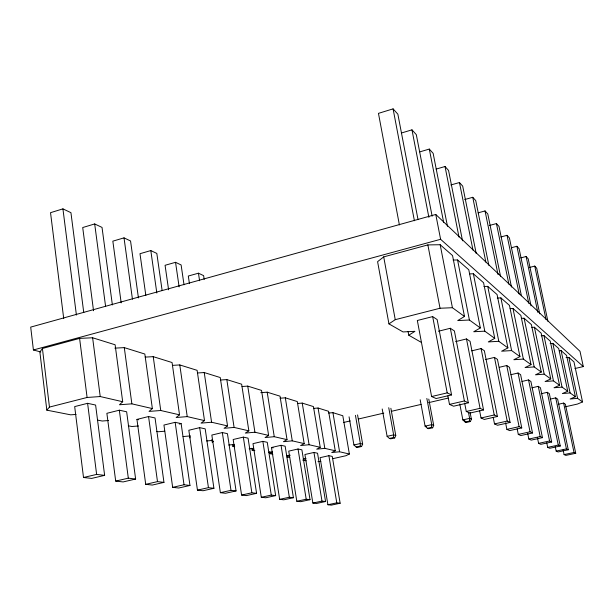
<?xml version="1.0" encoding="UTF-8"?>
<svg xmlns="http://www.w3.org/2000/svg" width="614" height="614" viewBox="0 0 614 614"><rect width="100%" height="100%" fill="white"/><g stroke="black" fill="none" stroke-linecap="round" stroke-linejoin="round"><path stroke-width="0.92" d="M349.067 416.822L353.925 444.981L356.227 447.053L360.18 446.163L360.349 443.523L355.452 415.325M382.207 408.97L387.104 436.347L389.414 438.442L393.428 437.529L393.628 434.865L388.746 407.688M420.183 399.752L425.088 426.162L427.413 428.28L431.496 427.352L431.742 424.65L426.845 398.432M459.771 403.912L462.856 419.915L465.182 422.048L469.342 421.104L469.618 418.372L468.536 412.769M465.182 422.048L466.256 422.486L470.401 421.549L471.391 419.124L470.117 412.577M427.413 428.28L428.595 428.695L432.67 427.774L433.699 425.356L428.787 399.1M389.414 438.442L390.711 438.818L394.71 437.912L395.769 435.51L390.865 408.272M356.227 447.053L357.624 447.399L361.562 446.508L362.651 444.122L357.571 414.903M114.833 348.13L124.289 347.631L144.835 354.04L152.364 408.579L131.857 403.843L119.477 404.764L122.693 401.733L115.117 344.776L92.622 337.769L79.597 338.391L42.42 348.483L39.879 352.052L46.825 410.152L70.694 414.834L76.067 414.419M46.825 410.152L49.458 407.082L87.096 397.473L100.22 396.544L122.693 401.733M152.364 408.579L149.041 411.418L160.745 410.505L179.534 414.841L172.066 362.529L153.224 356.657L145.18 357.11M179.534 414.841L176.134 417.512L187.232 416.614L204.508 420.605L197.117 370.334L179.779 364.931L172.427 365.376M565.317 406.79L577.429 404.066L582.548 401.94L577.582 398.34L570.145 398.993L575.395 396.759L570.091 392.914L562.37 393.566L567.743 391.218L562.063 387.104L554.043 387.756L559.554 385.285L553.452 380.872L545.102 381.524L550.75 378.915L544.188 374.164L535.477 374.809L541.272 372.053L534.188 366.919L525.093 367.563L531.033 364.639L523.358 359.083L513.849 359.72L519.951 356.611L511.608 350.571L501.63 351.2L507.893 347.885L498.806 341.3L488.314 341.914L494.746 338.36L484.791 331.161L473.739 331.744L480.34 327.937L469.403 320.017L457.722 320.577L464.499 316.463L452.549 255.562L440.177 244.733L427.866 244.909L383.712 256.882L377.595 261.656L388.946 323.877L403.045 331.936L414.949 331.322L408.77 335.213L408.072 331.445M204.508 420.605L201.047 423.123L211.592 422.24L227.541 425.916L220.242 377.541L204.232 372.552L197.554 372.974M227.541 425.916L224.041 428.303L234.095 427.428L248.854 430.836L241.647 384.211L226.819 379.59L220.457 380.02M388.946 323.877L395.247 319.671L440.038 308.243L452.418 307.721L464.499 316.463M213.534 441.443L212.237 442.31L211.822 439.509M248.854 430.836L245.324 433.093L254.925 432.233L268.625 435.395L261.526 390.404L247.749 386.114L242.023 386.513M232.606 444.49L232.89 446.37L234.195 445.549M268.625 435.395L265.087 437.544L274.266 436.7L287.022 439.639L280.022 396.168L267.197 392.177L260.804 392.645M251.847 448.297L252.131 450.154L253.774 449.172M287.022 439.639L283.484 441.689L292.279 440.852L304.183 443.6L297.291 401.556L285.318 397.818L280.061 398.225M269.807 451.812L270.106 453.692L272.57 452.288M304.183 443.6L300.645 445.549L309.095 444.736L320.224 447.299L313.439 406.583L302.234 403.091L297.567 403.467M290.222 455.204L286.93 457L289.724 457.545M320.224 447.299L316.701 449.164L324.821 448.366L335.252 450.768L328.582 411.303L318.075 408.026L313.585 408.394M335.252 450.768L331.752 452.556L339.573 451.766L349.366 454.03L342.804 415.739L332.926 412.662L328.605 413.022M349.366 454.03L345.889 455.734L332.895 458.658M83.757 312.557L70.94 212.674L62.927 208.867L50.532 212.674L63.718 318.566M418.034 219.651L397.864 114.181L393.083 108.87L378.462 113.36L399.392 224.908M112.377 304.935L102.024 227.418L94.686 223.941L82.713 227.533L93.535 310.745M401.464 132.992L411.971 129.838L416.315 134.658L432.133 216.197M138.434 297.928L130.552 240.964L124.02 237.864L112.838 241.156L121.173 302.84M419.769 151.881L429.301 149.072L433.146 153.331L447.483 226.351M162.119 290.46L156.823 253.428L150.806 250.573L139.992 253.705L145.825 295.434M436.101 169.096L445.027 166.517L448.542 170.423L462.519 240.803M184.023 284.796L181.115 264.956L175.543 262.316L165.074 265.294L168.604 289.816M450.868 184.975L459.456 182.535L462.695 186.126L476.226 253.574M204.193 279.408L203.625 275.64L198.452 273.192L188.306 276.031L189.434 283.614M464.729 199.535L472.757 197.294L475.743 200.609L488.844 265.317M574.911 368.53L583.3 366.573L580.007 351.308L435.771 214.47L30.7 327.108L33.409 349.972L40.816 351.983M478.16 212.828L485.045 210.932L487.808 214.002L500.587 276.576M489.228 225.53L496.434 223.573L499.005 226.428L511.47 287.03M33.409 349.972L440.606 239.299L583.3 366.573M500.924 236.958L507.026 235.323L509.42 237.979L521.401 295.825M511.37 247.741L516.896 246.275L519.129 248.754L531.033 305.841M520.756 257.911L526.114 256.506L528.201 258.832L539.737 313.815M529.552 267.435L534.748 266.092L536.705 268.264L547.888 321.268M87.602 403.314L74.678 406.591L83.512 477.492L91.639 478.406L104.633 475.366L95.615 405.056L87.602 403.314L96.628 474.415L104.633 475.366M432.67 316.601L417.336 320.493L431.604 396.537L436.14 398.532L451.559 394.925L437.145 319.564L432.67 316.601L447.199 392.883L451.559 394.925M119.331 410.198L106.874 413.314L115.693 481.1L123.115 481.929L135.625 479.035L126.645 411.787L119.331 410.198L128.318 478.168L135.625 479.035M438.427 331.245L450.331 328.267L454.391 330.946L468.321 402.807L453.592 406.207L449.486 404.403L447.875 395.93M136.937 419.408L148.557 416.545L155.043 417.95L163.961 482.389L152.287 485.06L145.71 484.323L136.937 419.408L138.58 419.753M455.619 341.614L466.486 338.936L470.055 341.3L483.54 409.952L469.887 413.076L466.279 411.487L464.652 403.068M175.167 422.325L163.946 425.049L172.657 487.339L178.697 488.015L189.972 485.467L181.138 423.614L175.167 422.325L184.023 484.761L189.972 485.467M471.782 350.847L481.092 348.583L484.354 350.74L497.409 416.476L484.316 419.431L481.023 417.981L479.565 410.52M179.28 424.067L181.138 423.614M199.68 427.643L188.828 430.253L197.455 490.118L203.027 490.747L213.925 488.307L205.191 428.841L199.68 427.643L208.445 487.654L213.925 488.307M485.52 359.558L494.462 357.409L497.455 359.39L510.104 422.44L497.524 425.256L494.508 423.921L493.211 417.39M222.337 432.563L211.838 435.057L220.365 492.689L225.522 493.265L236.068 490.924L227.441 433.668L222.337 432.563L230.987 490.325L236.068 490.924M499.328 367.287L506.742 365.53L509.497 367.349L521.762 427.92L509.666 430.606L506.888 429.386L505.575 422.816M243.336 437.122L233.166 439.509L241.586 495.068L246.367 495.605L256.583 493.349L248.071 438.15L243.336 437.122L251.87 492.796L256.583 493.349M510.925 374.686L518.07 373.005L520.618 374.686L532.515 432.97L520.856 435.541L518.293 434.413L517.165 428.825M83.512 477.492L96.628 474.415M431.604 396.537L447.199 392.883M343.686 422.455L350.21 420.928M358.607 418.971L383.781 413.107M391.233 411.365L421.074 404.403M428.534 402.669L448.113 398.102M262.853 441.359L252.991 443.653L261.295 497.279L265.755 497.777L275.655 495.613L267.267 442.31L262.853 441.359L271.273 495.091L275.655 495.613M522.015 381.447L528.547 379.928L530.903 381.486L542.461 437.644L531.21 440.108L528.838 439.056L527.702 433.499M115.693 481.1L128.318 478.168M449.486 404.403L464.384 400.957L468.321 402.807M271.472 447.514L281.043 445.303L285.157 446.201L293.423 497.716L283.822 499.804L279.662 499.335L271.472 447.514L273.146 447.867M531.954 387.802L538.263 386.344L540.458 387.795L551.687 441.98L540.819 444.336L538.608 443.369L537.473 437.82M298.036 448.995L288.741 451.121L296.808 501.262L300.699 501.692L310.024 499.681L301.888 449.832L298.036 448.995L306.202 499.228L310.024 499.681M145.71 484.323L157.491 481.622L163.961 482.389M541.195 393.712L547.304 392.315L549.346 393.666L560.26 446.01L549.753 448.281L547.703 447.376L546.744 442.755M466.279 411.487L480.071 408.325L483.54 409.952M313.946 452.449L304.912 454.498L312.856 503.058L316.502 503.465L325.566 501.515L317.553 453.232L313.946 452.449L321.989 501.093L325.566 501.515M550.205 399.138L555.731 397.88L557.642 399.138L568.265 449.77L558.088 451.95L556.169 451.106L555.209 446.478M387.104 436.347L393.628 434.865L395.769 435.51M353.925 444.981L360.349 443.523L362.651 444.122M172.657 487.339L184.023 484.761M481.023 417.981L494.239 414.987L497.409 416.476M328.874 455.688L320.086 457.668L327.907 504.746L331.33 505.13L340.148 503.242L332.266 456.425L328.874 455.688L336.787 502.843L340.148 503.242M558.256 404.296L563.614 403.083L565.402 404.265L575.74 453.286L565.885 455.388L564.089 454.598L563.115 449.947M197.455 490.118L208.445 487.654M494.508 423.921L507.202 421.074L510.104 422.44M220.365 492.689L230.987 490.325M506.888 429.386L519.091 426.661L521.762 427.92M241.586 495.068L251.87 492.796M518.293 434.413L530.051 431.811L532.515 432.97M261.295 497.279L271.273 495.091M528.838 439.056L540.182 436.569L542.461 437.644M279.662 499.335L289.34 497.233L293.423 497.716M538.608 443.369L549.568 440.982L551.687 441.98M296.808 501.262L306.202 499.228M547.703 447.376L558.287 445.081L560.26 446.01M312.856 503.058L321.989 501.093M556.169 451.106L566.423 448.903L568.265 449.77M327.907 504.746L336.787 502.843M564.089 454.598L574.021 452.472L575.74 453.286M317.968 461.674L320.823 461.375M303.37 458.658L306.002 458.389L302.717 460.101L306.217 460.792M286.569 455.573L289.309 455.296M268.648 452.28L272.447 451.912M249.184 448.796L253.636 448.366M228.723 445.012L234.295 444.49M206.642 440.952L212.828 440.391M183.033 436.562L190.44 435.909M164.729 431.205L158.496 431.742L156.654 431.373M138.472 425.97L131.91 426.507L128.28 425.794M108.624 420.513L102.239 421.02L97.695 420.129M566.07 357.594L568.848 357.402L573.975 361.892L582.548 401.94M559.408 350.74L561.112 350.632L566.592 355.422L575.395 396.759M550.175 343.541L552.838 343.379L558.702 348.514L567.743 391.218M541.187 335.766L543.958 335.605L550.244 341.115L559.554 385.285M531.808 327.385L534.41 327.247L541.172 333.172L550.75 378.915M521.393 318.359L524.11 318.229L531.409 324.622L541.272 372.053M510.134 308.604L512.974 308.481L520.872 315.396L531.033 364.639M497.279 298.036L500.894 297.897L509.466 305.404L519.951 356.611M483.939 286.5L487.739 286.377L497.071 294.551L507.893 347.885M469.687 273.882L473.356 273.783L483.571 282.724L494.746 338.36M453.109 260.06L457.576 259.968L468.789 269.784L480.34 327.937M232.89 446.37L234.709 446.723M252.131 450.154L254.856 450.691M270.106 453.692L272.854 454.23M360.18 446.163L361.562 446.508M393.428 437.529L394.71 437.912M426.415 426.63L425.088 426.162L431.742 424.65L433.699 425.356M431.496 427.352L432.67 427.774M469.342 421.104L470.401 421.549M471.391 419.124L469.618 418.372L462.856 419.915L464.652 420.651L466.256 422.486M408.77 335.213L421.549 342.52M568.848 357.402L577.582 398.34M561.112 350.632L570.091 392.914M552.838 343.379L562.063 387.104M534.748 266.092L545.992 319.48M563.614 403.083L574.021 452.472M543.958 335.605L553.452 380.872M526.114 256.506L537.81 312.326M555.731 397.88L566.423 448.903M534.41 327.247L544.188 374.164M516.896 246.275L528.761 303.278M547.304 392.315L558.287 445.081M507.026 235.323L519.175 294.052M538.263 386.344L549.568 440.982M524.11 318.229L534.188 366.919M496.434 223.573L508.876 284.159M528.547 379.928L540.182 436.569M512.974 308.481L523.358 359.083M485.045 210.932L497.985 274.458M518.07 373.005L530.051 431.811M500.894 297.897L511.608 350.571M472.757 197.294L485.835 262.063M506.742 365.53L519.091 426.661M487.739 286.377L498.806 341.3M459.456 182.535L472.98 250.082M494.462 357.409L507.202 421.074M473.356 273.783L484.791 331.161M445.027 166.517L458.996 237.05M481.092 348.583L494.239 414.987M457.576 259.968L469.403 320.017M429.301 149.072L443.646 222.299M466.486 338.936L480.071 408.325M435.771 214.47L440.606 239.299M440.177 244.733L452.418 307.721M411.971 129.838L428.887 217.348M450.331 328.267L464.384 400.957M427.866 244.909L440.038 308.243M393.083 108.87L414.404 220.741M383.712 256.882L395.247 319.671M332.926 412.662L339.573 451.766M318.075 408.026L324.821 448.366M302.234 403.091L309.095 444.736M285.318 397.818L292.279 440.852M281.043 445.303L289.34 497.233M267.197 392.177L274.266 436.7M247.749 386.114L254.925 432.233M226.819 379.59L234.095 427.428M198.452 273.192L199.581 280.728M204.232 372.552L211.592 422.24M175.543 262.316L179.127 286.892M179.779 364.931L187.232 416.614M189.741 436.04L190.018 437.935M150.806 250.573L156.831 293.016M153.224 356.657L160.745 410.505M124.02 237.864L132.447 299.225M148.557 416.545L157.491 481.622M124.289 347.631L131.857 403.843M94.686 223.941L105.593 306.417M92.622 337.769L100.22 396.544M79.597 338.391L87.096 397.473M62.927 208.867L76.405 315.043M42.42 348.483L49.458 407.082"/></g></svg>
